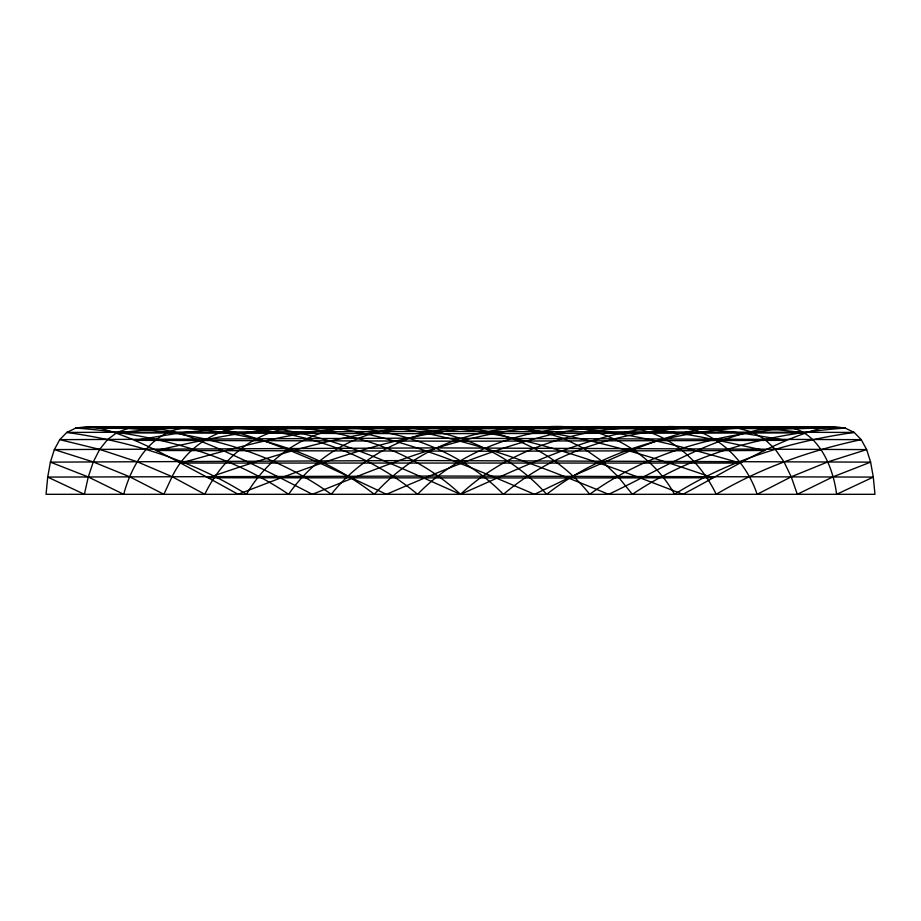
<?xml version="1.0" encoding="UTF-8"?>
<svg xmlns="http://www.w3.org/2000/svg" width="921" height="921" viewBox="0 0 921 921"><rect width="100%" height="100%" fill="white"/><g stroke="black" fill="none" stroke-linecap="round" stroke-linejoin="round"><path stroke-width="1.38" d="M47.708 477.09L46.05 494.312L874.95 494.312L873.292 477.09L870.61 462.135L866.661 449.598L861.25 439.651L854.17 432.433L845.202 428.081L834.15 426.688L86.85 426.688L75.798 428.069L66.83 432.421L59.75 439.651L54.339 449.598L50.39 462.135L47.708 477.09L84.387 494.312L88.266 476.963L93.286 461.939L99.652 449.402L107.584 439.501L117.289 432.363L128.975 428.127L142.836 426.86L182.991 428.069L845.202 428.081C770.497 433.388 695.079 451.992 632.359 494.312L617.738 476.238L601.436 460.776L583.281 448.078L563.122 438.269L540.823 431.419L516.278 427.597L489.408 426.757L460.5 427.597L373.155 426.745L348.725 427.655L314.924 426.803L293.016 427.781L257.04 426.86L218.668 428.714L100.216 428.3L86.85 426.688C149.029 431.465 211.531 422.497 273.41 431.765C325.838 439.743 376.643 460.201 417.581 494.312C466.233 444.106 537.749 424.65 606.076 426.803C638.149 428.944 670.281 425.341 702.332 428.714C746.217 427.298 790.437 430.959 834.15 426.688C748.796 426.86 660.081 443.335 589.693 494.312C558.552 454.744 510.476 431.016 460.5 427.597C410.524 431.016 362.448 454.744 331.307 494.312C257.845 441.562 164.721 424.408 75.798 428.069C150.503 433.377 225.921 451.992 288.641 494.312C314.913 455.93 358.281 430.855 404.722 427.586C458.301 430.993 510.671 453.995 546.671 494.312C623.77 434.079 726.013 422.094 820.795 428.3C771.418 442.161 727.912 470.723 682.852 494.312C602.058 462.975 519.041 431.132 431.592 426.757C354.666 429.589 280.364 452.775 208.146 477.757C173.09 459.533 138.714 438.488 100.216 428.3C133.879 424.696 168.175 426.745 199.431 440.71C238.182 456.125 275.321 475.224 312.357 494.312C388.029 463.977 465.427 431.27 547.845 426.757C598.834 423.384 649.57 449.367 674.563 494.312C728.718 460.109 791.081 441.32 854.17 432.433L433.964 431.385L66.83 432.421C129.919 441.309 192.282 460.109 246.437 494.312C267.781 457.553 305.899 431.016 348.725 427.655C406.08 431.028 462.756 452.971 503.419 494.312C586.263 424.19 702.147 419.446 804.896 432.893L429.163 433.676L116.104 432.893L159.091 428.576L199.615 426.907L218.668 428.714L702.332 428.714L721.385 426.907L738.009 428.069L752.388 432.214L764.706 439.271L775.148 449.149L783.921 461.709L791.231 476.813L797.321 494.312L832.734 476.963L870.61 462.135L413.633 460.546L50.39 462.135L88.266 476.963L123.679 494.312C131.691 464.875 150.077 433.031 182.991 428.069C251.145 432.375 319.806 451.946 374.329 494.312C468.006 389.779 623.459 429.382 740.196 463.056L180.804 463.056C251.836 443.093 325.481 421.991 399.967 428.795C472.519 439.294 541.191 466.717 608.643 494.312C663.316 468.478 716.814 433.423 778.164 426.86C815.212 424.259 832.688 463.367 836.613 494.312L873.292 477.09L438.292 476.042L47.708 477.09M172.112 476.664L163.857 494.312L129.769 476.813L93.286 461.939L54.339 449.598L436.209 447.894L866.661 449.598L827.714 461.939L791.231 476.813L757.143 494.312C743.972 454.893 707.144 423.153 663.96 426.872C591.766 431.995 525.787 465.865 460.5 494.312C395.213 465.865 329.234 431.995 257.04 426.86C221.581 424.5 187.493 444.728 172.112 476.664L137.079 461.709L99.652 449.402L59.75 439.651L409.315 438.166L861.25 439.651C810.48 450.392 760.93 467.764 716.193 494.312C699.661 459.556 667.334 431.35 627.995 427.781C567.048 431.615 505.733 452.13 460.5 494.312C415.267 452.13 353.952 431.615 293.016 427.781C253.666 431.35 221.339 459.556 204.807 494.312L172.112 476.664M568.545 477.953L534.525 494.312C471.414 467.384 407.508 439.49 339.25 428.783C277.624 422.912 216.113 437.084 156.317 450.496L494.209 451.221L764.683 450.496C696.38 435.725 624.714 417.512 554.983 433.618C496.695 447.33 441.274 470.608 386.475 494.312L320.669 463.436L291.301 451.014L264.477 440.94L240.266 433.446L218.668 428.714L177.914 433.238L134.765 440.353L460.5 441.205L786.246 440.353L743.097 433.238L702.332 428.714L680.734 433.446L656.523 440.94L629.699 451.014L568.545 477.953L208.146 477.757L238.148 494.312C318.942 462.975 401.959 431.132 489.408 426.757C566.334 429.589 640.636 452.775 712.854 477.757L568.545 477.953"/></g></svg>
